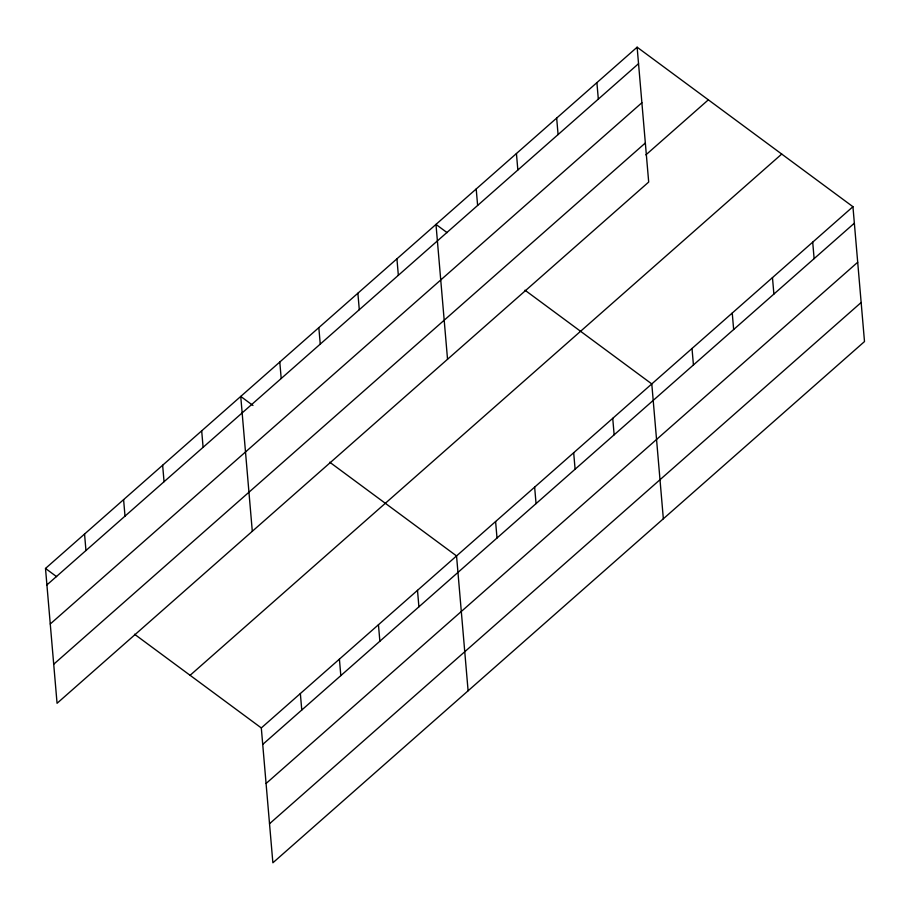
<?xml version="1.0" encoding="UTF-8"?>
<svg xmlns="http://www.w3.org/2000/svg" width="910" height="910" viewBox="0 0 910 910"><rect width="100%" height="100%" fill="white"/><g stroke="black" fill="none" stroke-linecap="round" stroke-linejoin="round"><path stroke-width="1.36" d="M637.125 47.195L648.693 182.057L57.057 703.293L45.5 568.443L637.125 47.195L852.943 206.706L864.5 341.557L272.875 862.805L261.306 727.943L134.509 634.224M46.91 584.925L638.547 63.677M50.266 623.987L641.891 102.739M53.713 664.232L645.338 142.995M645.884 154.871L708.344 99.838M190.088 675.311L781.724 154.063M261.306 727.943L852.943 206.706M262.717 744.426L854.354 223.189M266.073 783.487L857.698 262.251M269.519 823.743L861.156 302.495M447.106 232.642L435.981 224.417L447.538 359.279M524.979 290.199L651.788 383.929L663.344 518.78M252.98 405.473L240.74 396.43L252.298 531.292M329.738 462.212L456.547 555.93L468.104 690.792M45.5 568.443L56.625 576.667M812.71 242.151L814.12 258.633M772.476 277.595L773.887 294.078M732.243 313.04L733.653 329.522M692.01 348.485L693.431 364.967M596.903 82.639L598.314 99.122M612.737 418.327L614.148 434.809M556.67 118.084L558.08 134.566M573.687 452.725L575.097 469.207M516.436 153.528L517.847 170.011M534.636 487.134L536.058 503.617M476.203 188.973L477.625 205.455M495.597 521.532L497.008 538.015M396.931 258.827L398.341 275.298M417.497 590.34L418.907 606.822M357.88 293.225L359.291 309.707M378.446 624.738L379.868 641.22M318.83 327.623L320.252 344.105M339.407 659.136L340.818 675.618M279.791 362.032L281.201 378.503M300.357 693.545L301.767 710.028M201.69 430.828L203.101 447.31M162.64 465.237L164.05 481.709M123.601 499.635L125.011 516.118M84.55 534.034L85.961 550.516"/></g></svg>
